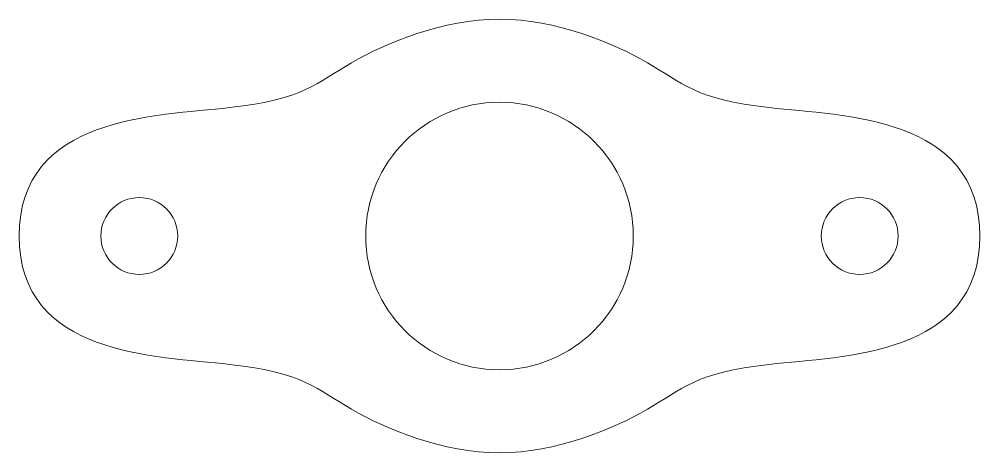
# Model space of a CAD drawing. Header units: inches. Extents: x -1 to 1, y -0.45 to 0.45.
import ezdxf

# ---------------------------------------------------------------- set-up
doc = ezdxf.new("R2010")
doc.units = ezdxf.units.IN
doc.layers.get('0').update_dxf_attribs({"linetype": 'CONTINUOUS', "lineweight": 0})

msp = doc.modelspace()

# ---------------------------------------------------------------- linework, layer by layer
for centre, radius in [((0, 0), 0.2784), ((-0.75, 0), 0.08), ((0.75, 0), 0.08)]:
    msp.add_circle(centre, radius)
for points in [[(-1, 0), (-1, 0.25), (-0.433, 0.25), (-0.3536, 0.3536), (0, 0.5), (0.3536, 0.3536), (0.433, 0.25), (1, 0.25), (1, 0)], [(-1, 0), (-1, -0.25), (-0.433, -0.25), (-0.3536, -0.3536), (0, -0.5), (0.3536, -0.3536), (0.433, -0.25), (1, -0.25), (1, 0)]]:
    msp.add_open_spline(points, degree=3)

doc.saveas('drawing.dxf')
